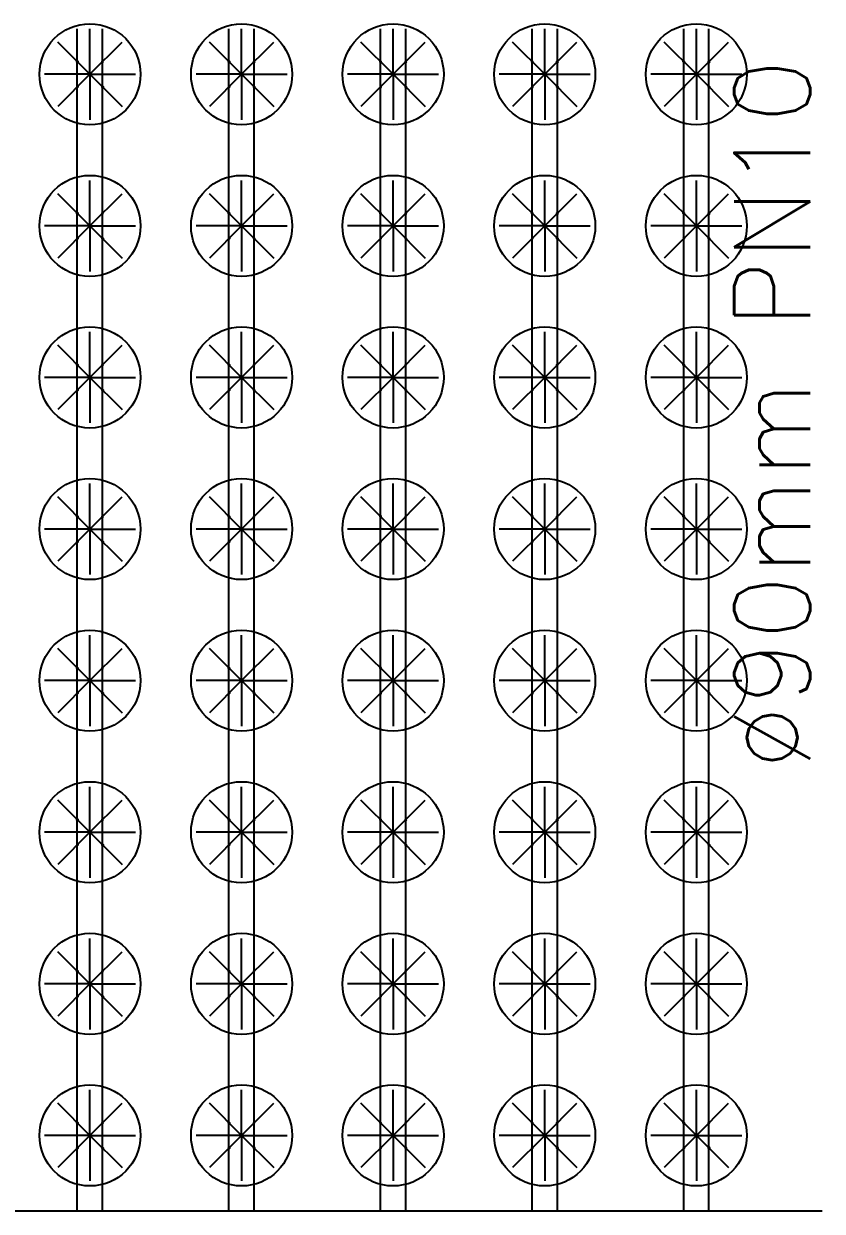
# Model space of a CAD drawing. Header units: metres. Extents: x -1021672 to -1021230, y -2826902 to -2826531.
# Drawn here: x -1021569.06 to -1021537.45, y -2826672.66 to -2826625.66 of the extents above; entities that cross this region are included whole.
import ezdxf
from ezdxf.enums import TextEntityAlignment as Align

# ---------------------------------------------------------------- set-up
doc = ezdxf.new("R2010")
doc.units = ezdxf.units.M
for name, color, linetype in [('IRRIG-LATERAL', 6, 'Continuous'), ('PUMP-STATION-1', 40, 'Continuous'), ('TEXT-LABELS', 7, 'Continuous'), ('TREES', 94, 'Continuous'), ('V-CTRL-BMRK', 150, 'Continuous')]:
    doc.layers.add(name, color=color, linetype=linetype)
doc.styles.get("Standard").update_dxf_attribs({"font": 'simplex.shx'})

# ---------------------------------------------------------------- blocks, each defined once
blk = doc.blocks.new('MANGO_TREE')
at = {"layer": 'TREES'}
for q in [(0, 1.8), (-1.273, 1.273), (1.273, 1.273), (-1.8, 0), (-1.273, -1.273), (1.8, 0), (0, -1.8), (1.273, -1.273)]:
    blk.add_line((0, 0), q, dxfattribs=at)
blk.add_circle((0, 0), 2, dxfattribs=at)
blk = doc.blocks.new('dripper')
at = {"layer": 'PUMP-STATION-1', "true_color": 0x7aafdf}
h = blk.add_hatch(color=143, dxfattribs=at)
h.dxf.hatch_style = 1
h.paths.add_polyline_path([(-1021243.937, -2826723.087), (-1021243.937, -2826723.101), (-1021243.929, -2826723.109), (-1021243.921, -2826723.102)])
h.paths.add_polyline_path([(-1021243.921, -2826723.102), (-1021243.929, -2826723.109), (-1021243.92, -2826723.117), (-1021243.937, -2826723.133), (-1021243.937, -2826723.147), (-1021243.906, -2826723.117)])
h.paths.add_polyline_path([(-1021243.937, -2826723.133), (-1021243.945, -2826723.125), (-1021243.952, -2826723.132), (-1021243.937, -2826723.147)])
h.paths.add_polyline_path([(-1021243.953, -2826723.117), (-1021243.937, -2826723.101), (-1021243.937, -2826723.087), (-1021243.967, -2826723.117), (-1021243.952, -2826723.132), (-1021243.945, -2826723.125)])
at = {"layer": 'PUMP-STATION-1', "true_color": 0x22346e}
h = blk.add_hatch(color=159, dxfattribs=at)
h.dxf.hatch_style = 1
h.paths.add_polyline_path([(-1021243.937, -2826723.101), (-1021243.953, -2826723.117), (-1021243.945, -2826723.125), (-1021243.937, -2826723.117)])
h.paths.add_polyline_path([(-1021243.937, -2826723.101), (-1021243.937, -2826723.117), (-1021243.929, -2826723.109)])
h.paths.add_polyline_path([(-1021243.92, -2826723.117), (-1021243.929, -2826723.109), (-1021243.937, -2826723.117), (-1021243.937, -2826723.133)])
h.paths.add_polyline_path([(-1021243.937, -2826723.117), (-1021243.945, -2826723.125), (-1021243.937, -2826723.133)])
at = {"layer": 'PUMP-STATION-1', "flags": 128}
for points in [[(-1021243.906, -2826723.117), (-1021243.937, -2826723.087), (-1021243.967, -2826723.117), (-1021243.937, -2826723.147)], [(-1021243.92, -2826723.117), (-1021243.937, -2826723.101), (-1021243.953, -2826723.117), (-1021243.937, -2826723.133)]]:
    blk.add_lwpolyline(points, close=True, dxfattribs=at)
blk = doc.blocks.new('*U544')
at = {"layer": 'PUMP-STATION-1'}
blk.add_blockref('dripper', (1021243.937, 2826723.117), dxfattribs=at)
blk = doc.blocks.new('*U545')
at = {"layer": 'PUMP-STATION-1', "color": 0, "linetype": 'ByBlock', "lineweight": -2, "transparency": 16777216}
for p, rotation in [((-1021244.937, -2826723.117), 90.00000000000003), ((-1021244.937, -2826724.117), 180), ((-1021243.937, -2826724.117), 270)]:
    blk.add_blockref('*U544', p, dxfattribs=dict(at, rotation=rotation))
blk.add_blockref('*U544', (-1021243.937, -2826723.117), dxfattribs=at)
blk = doc.blocks.new('*U546')
at = {"layer": 'PUMP-STATION-1'}
blk.add_blockref('dripper', (1021243.937, 2826723.117), dxfattribs=at)
blk = doc.blocks.new('*U547')
at = {"layer": 'PUMP-STATION-1', "color": 0, "linetype": 'ByBlock', "lineweight": -2, "transparency": 16777216}
for p, rotation in [((-1021244.937, -2826723.117), 90.00000000000003), ((-1021244.937, -2826724.117), 180), ((-1021243.937, -2826724.117), 270)]:
    blk.add_blockref('*U546', p, dxfattribs=dict(at, rotation=rotation))
blk.add_blockref('*U546', (-1021243.937, -2826723.117), dxfattribs=at)
blk = doc.blocks.new('*U548')
at = {"layer": 'PUMP-STATION-1'}
blk.add_blockref('dripper', (1021243.937, 2826723.117), dxfattribs=at)
blk = doc.blocks.new('*U549')
at = {"layer": 'PUMP-STATION-1', "color": 0, "linetype": 'ByBlock', "lineweight": -2, "transparency": 16777216}
for p, rotation in [((-1021244.937, -2826723.117), 90.00000000000003), ((-1021244.937, -2826724.117), 180), ((-1021243.937, -2826724.117), 270)]:
    blk.add_blockref('*U548', p, dxfattribs=dict(at, rotation=rotation))
blk.add_blockref('*U548', (-1021243.937, -2826723.117), dxfattribs=at)
blk = doc.blocks.new('*U146')
at = {"layer": 'PUMP-STATION-1'}
blk.add_blockref('dripper', (1021243.937, 2826723.117), dxfattribs=at)
blk = doc.blocks.new('*U147')
at = {"layer": 'PUMP-STATION-1', "color": 0, "linetype": 'ByBlock', "lineweight": -2, "transparency": 16777216}
for p, rotation in [((-1021244.937, -2826723.117), 90.00000000000003), ((-1021244.937, -2826724.117), 180), ((-1021243.937, -2826724.117), 270)]:
    blk.add_blockref('*U146', p, dxfattribs=dict(at, rotation=rotation))
blk.add_blockref('*U146', (-1021243.937, -2826723.117), dxfattribs=at)
blk = doc.blocks.new('*U148')
at = {"layer": 'PUMP-STATION-1'}
blk.add_blockref('dripper', (1021243.937, 2826723.117), dxfattribs=at)
blk = doc.blocks.new('*U149')
at = {"layer": 'PUMP-STATION-1', "color": 0, "linetype": 'ByBlock', "lineweight": -2, "transparency": 16777216}
for p, rotation in [((-1021244.937, -2826723.117), 90.00000000000003), ((-1021244.937, -2826724.117), 180), ((-1021243.937, -2826724.117), 270)]:
    blk.add_blockref('*U148', p, dxfattribs=dict(at, rotation=rotation))
blk.add_blockref('*U148', (-1021243.937, -2826723.117), dxfattribs=at)
blk = doc.blocks.new('*U150')
at = {"layer": 'PUMP-STATION-1'}
blk.add_blockref('dripper', (1021243.937, 2826723.117), dxfattribs=at)
blk = doc.blocks.new('*U151')
at = {"layer": 'PUMP-STATION-1', "color": 0, "linetype": 'ByBlock', "lineweight": -2, "transparency": 16777216}
for p, rotation in [((-1021244.937, -2826723.117), 90.00000000000003), ((-1021244.937, -2826724.117), 180), ((-1021243.937, -2826724.117), 270)]:
    blk.add_blockref('*U150', p, dxfattribs=dict(at, rotation=rotation))
blk.add_blockref('*U150', (-1021243.937, -2826723.117), dxfattribs=at)
blk = doc.blocks.new('*U152')
at = {"layer": 'PUMP-STATION-1'}
blk.add_blockref('dripper', (1021243.937, 2826723.117), dxfattribs=at)
blk = doc.blocks.new('*U153')
at = {"layer": 'PUMP-STATION-1', "color": 0, "linetype": 'ByBlock', "lineweight": -2, "transparency": 16777216}
for p, rotation in [((-1021244.937, -2826723.117), 90.00000000000003), ((-1021244.937, -2826724.117), 180), ((-1021243.937, -2826724.117), 270)]:
    blk.add_blockref('*U152', p, dxfattribs=dict(at, rotation=rotation))
blk.add_blockref('*U152', (-1021243.937, -2826723.117), dxfattribs=at)
blk = doc.blocks.new('*U154')
at = {"layer": 'PUMP-STATION-1'}
blk.add_blockref('dripper', (1021243.937, 2826723.117), dxfattribs=at)
blk = doc.blocks.new('*U155')
at = {"layer": 'PUMP-STATION-1', "color": 0, "linetype": 'ByBlock', "lineweight": -2, "transparency": 16777216}
for p, rotation in [((-1021244.937, -2826723.117), 90.00000000000003), ((-1021244.937, -2826724.117), 180), ((-1021243.937, -2826724.117), 270)]:
    blk.add_blockref('*U154', p, dxfattribs=dict(at, rotation=rotation))
blk.add_blockref('*U154', (-1021243.937, -2826723.117), dxfattribs=at)
blk = doc.blocks.new('*U178')
at = {"layer": 'PUMP-STATION-1'}
blk.add_blockref('dripper', (1021243.937, 2826723.117), dxfattribs=at)
blk = doc.blocks.new('*U179')
at = {"layer": 'PUMP-STATION-1', "color": 0, "linetype": 'ByBlock', "lineweight": -2, "transparency": 16777216}
for p, rotation in [((-1021244.937, -2826723.117), 90.00000000000003), ((-1021244.937, -2826724.117), 180), ((-1021243.937, -2826724.117), 270)]:
    blk.add_blockref('*U178', p, dxfattribs=dict(at, rotation=rotation))
blk.add_blockref('*U178', (-1021243.937, -2826723.117), dxfattribs=at)
blk = doc.blocks.new('*U180')
at = {"layer": 'PUMP-STATION-1'}
blk.add_blockref('dripper', (1021243.937, 2826723.117), dxfattribs=at)
blk = doc.blocks.new('*U181')
at = {"layer": 'PUMP-STATION-1', "color": 0, "linetype": 'ByBlock', "lineweight": -2, "transparency": 16777216}
for p, rotation in [((-1021244.937, -2826723.117), 90.00000000000003), ((-1021244.937, -2826724.117), 180), ((-1021243.937, -2826724.117), 270)]:
    blk.add_blockref('*U180', p, dxfattribs=dict(at, rotation=rotation))
blk.add_blockref('*U180', (-1021243.937, -2826723.117), dxfattribs=at)
blk = doc.blocks.new('*U182')
at = {"layer": 'PUMP-STATION-1'}
blk.add_blockref('dripper', (1021243.937, 2826723.117), dxfattribs=at)
blk = doc.blocks.new('*U183')
at = {"layer": 'PUMP-STATION-1', "color": 0, "linetype": 'ByBlock', "lineweight": -2, "transparency": 16777216}
for p, rotation in [((-1021244.937, -2826723.117), 90.00000000000003), ((-1021244.937, -2826724.117), 180), ((-1021243.937, -2826724.117), 270)]:
    blk.add_blockref('*U182', p, dxfattribs=dict(at, rotation=rotation))
blk.add_blockref('*U182', (-1021243.937, -2826723.117), dxfattribs=at)
blk = doc.blocks.new('*U184')
at = {"layer": 'PUMP-STATION-1'}
blk.add_blockref('dripper', (1021243.937, 2826723.117), dxfattribs=at)
blk = doc.blocks.new('*U185')
at = {"layer": 'PUMP-STATION-1', "color": 0, "linetype": 'ByBlock', "lineweight": -2, "transparency": 16777216}
for p, rotation in [((-1021244.937, -2826723.117), 90.00000000000003), ((-1021244.937, -2826724.117), 180), ((-1021243.937, -2826724.117), 270)]:
    blk.add_blockref('*U184', p, dxfattribs=dict(at, rotation=rotation))
blk.add_blockref('*U184', (-1021243.937, -2826723.117), dxfattribs=at)
blk = doc.blocks.new('*U472')
at = {"layer": 'PUMP-STATION-1'}
blk.add_blockref('dripper', (1021243.937, 2826723.117), dxfattribs=at)
blk = doc.blocks.new('*U473')
at = {"layer": 'PUMP-STATION-1', "color": 0, "linetype": 'ByBlock', "lineweight": -2, "transparency": 16777216}
for p, rotation in [((-1021244.937, -2826723.117), 90.00000000000003), ((-1021244.937, -2826724.117), 180), ((-1021243.937, -2826724.117), 270)]:
    blk.add_blockref('*U472', p, dxfattribs=dict(at, rotation=rotation))
blk.add_blockref('*U472', (-1021243.937, -2826723.117), dxfattribs=at)
blk = doc.blocks.new('*U474')
at = {"layer": 'PUMP-STATION-1'}
blk.add_blockref('dripper', (1021243.937, 2826723.117), dxfattribs=at)
blk = doc.blocks.new('*U475')
at = {"layer": 'PUMP-STATION-1', "color": 0, "linetype": 'ByBlock', "lineweight": -2, "transparency": 16777216}
for p, rotation in [((-1021244.937, -2826723.117), 90.00000000000003), ((-1021244.937, -2826724.117), 180), ((-1021243.937, -2826724.117), 270)]:
    blk.add_blockref('*U474', p, dxfattribs=dict(at, rotation=rotation))
blk.add_blockref('*U474', (-1021243.937, -2826723.117), dxfattribs=at)
blk = doc.blocks.new('*U476')
at = {"layer": 'PUMP-STATION-1'}
blk.add_blockref('dripper', (1021243.937, 2826723.117), dxfattribs=at)
blk = doc.blocks.new('*U477')
at = {"layer": 'PUMP-STATION-1', "color": 0, "linetype": 'ByBlock', "lineweight": -2, "transparency": 16777216}
for p, rotation in [((-1021244.937, -2826723.117), 90.00000000000003), ((-1021244.937, -2826724.117), 180), ((-1021243.937, -2826724.117), 270)]:
    blk.add_blockref('*U476', p, dxfattribs=dict(at, rotation=rotation))
blk.add_blockref('*U476', (-1021243.937, -2826723.117), dxfattribs=at)
blk = doc.blocks.new('*U478')
at = {"layer": 'PUMP-STATION-1'}
blk.add_blockref('dripper', (1021243.937, 2826723.117), dxfattribs=at)
blk = doc.blocks.new('*U479')
at = {"layer": 'PUMP-STATION-1', "color": 0, "linetype": 'ByBlock', "lineweight": -2, "transparency": 16777216}
for p, rotation in [((-1021244.937, -2826723.117), 90.00000000000003), ((-1021244.937, -2826724.117), 180), ((-1021243.937, -2826724.117), 270)]:
    blk.add_blockref('*U478', p, dxfattribs=dict(at, rotation=rotation))
blk.add_blockref('*U478', (-1021243.937, -2826723.117), dxfattribs=at)
blk = doc.blocks.new('*U482')
at = {"layer": 'PUMP-STATION-1'}
blk.add_blockref('dripper', (1021243.937, 2826723.117), dxfattribs=at)
blk = doc.blocks.new('*U483')
at = {"layer": 'PUMP-STATION-1', "color": 0, "linetype": 'ByBlock', "lineweight": -2, "transparency": 16777216}
for p, rotation in [((-1021244.937, -2826723.117), 90.00000000000003), ((-1021244.937, -2826724.117), 180), ((-1021243.937, -2826724.117), 270)]:
    blk.add_blockref('*U482', p, dxfattribs=dict(at, rotation=rotation))
blk.add_blockref('*U482', (-1021243.937, -2826723.117), dxfattribs=at)
blk = doc.blocks.new('*U484')
at = {"layer": 'PUMP-STATION-1'}
blk.add_blockref('dripper', (1021243.937, 2826723.117), dxfattribs=at)
blk = doc.blocks.new('*U485')
at = {"layer": 'PUMP-STATION-1', "color": 0, "linetype": 'ByBlock', "lineweight": -2, "transparency": 16777216}
for p, rotation in [((-1021244.937, -2826723.117), 90.00000000000003), ((-1021244.937, -2826724.117), 180), ((-1021243.937, -2826724.117), 270)]:
    blk.add_blockref('*U484', p, dxfattribs=dict(at, rotation=rotation))
blk.add_blockref('*U484', (-1021243.937, -2826723.117), dxfattribs=at)
blk = doc.blocks.new('*U486')
at = {"layer": 'PUMP-STATION-1'}
blk.add_blockref('dripper', (1021243.937, 2826723.117), dxfattribs=at)
blk = doc.blocks.new('*U487')
at = {"layer": 'PUMP-STATION-1', "color": 0, "linetype": 'ByBlock', "lineweight": -2, "transparency": 16777216}
for p, rotation in [((-1021244.937, -2826723.117), 90.00000000000003), ((-1021244.937, -2826724.117), 180), ((-1021243.937, -2826724.117), 270)]:
    blk.add_blockref('*U486', p, dxfattribs=dict(at, rotation=rotation))
blk.add_blockref('*U486', (-1021243.937, -2826723.117), dxfattribs=at)
blk = doc.blocks.new('*U488')
at = {"layer": 'PUMP-STATION-1'}
blk.add_blockref('dripper', (1021243.937, 2826723.117), dxfattribs=at)
blk = doc.blocks.new('*U489')
at = {"layer": 'PUMP-STATION-1', "color": 0, "linetype": 'ByBlock', "lineweight": -2, "transparency": 16777216}
for p, rotation in [((-1021244.937, -2826723.117), 90.00000000000003), ((-1021244.937, -2826724.117), 180), ((-1021243.937, -2826724.117), 270)]:
    blk.add_blockref('*U488', p, dxfattribs=dict(at, rotation=rotation))
blk.add_blockref('*U488', (-1021243.937, -2826723.117), dxfattribs=at)
blk = doc.blocks.new('*U490')
at = {"layer": 'PUMP-STATION-1'}
blk.add_blockref('dripper', (1021243.937, 2826723.117), dxfattribs=at)
blk = doc.blocks.new('*U491')
at = {"layer": 'PUMP-STATION-1', "color": 0, "linetype": 'ByBlock', "lineweight": -2, "transparency": 16777216}
for p, rotation in [((-1021244.937, -2826723.117), 90.00000000000003), ((-1021244.937, -2826724.117), 180), ((-1021243.937, -2826724.117), 270)]:
    blk.add_blockref('*U490', p, dxfattribs=dict(at, rotation=rotation))
blk.add_blockref('*U490', (-1021243.937, -2826723.117), dxfattribs=at)
blk = doc.blocks.new('*U550')
at = {"layer": 'PUMP-STATION-1'}
blk.add_blockref('dripper', (1021243.937, 2826723.117), dxfattribs=at)
blk = doc.blocks.new('*U551')
at = {"layer": 'PUMP-STATION-1', "color": 0, "linetype": 'ByBlock', "lineweight": -2, "transparency": 16777216}
for p, rotation in [((-1021244.937, -2826723.117), 90.00000000000003), ((-1021244.937, -2826724.117), 180), ((-1021243.937, -2826724.117), 270)]:
    blk.add_blockref('*U550', p, dxfattribs=dict(at, rotation=rotation))
blk.add_blockref('*U550', (-1021243.937, -2826723.117), dxfattribs=at)
blk = doc.blocks.new('*U552')
at = {"layer": 'PUMP-STATION-1'}
blk.add_blockref('dripper', (1021243.937, 2826723.117), dxfattribs=at)
blk = doc.blocks.new('*U553')
at = {"layer": 'PUMP-STATION-1', "color": 0, "linetype": 'ByBlock', "lineweight": -2, "transparency": 16777216}
for p, rotation in [((-1021244.937, -2826723.117), 90.00000000000003), ((-1021244.937, -2826724.117), 180), ((-1021243.937, -2826724.117), 270)]:
    blk.add_blockref('*U552', p, dxfattribs=dict(at, rotation=rotation))
blk.add_blockref('*U552', (-1021243.937, -2826723.117), dxfattribs=at)
blk = doc.blocks.new('*U554')
at = {"layer": 'PUMP-STATION-1'}
blk.add_blockref('dripper', (1021243.937, 2826723.117), dxfattribs=at)
blk = doc.blocks.new('*U555')
at = {"layer": 'PUMP-STATION-1', "color": 0, "linetype": 'ByBlock', "lineweight": -2, "transparency": 16777216}
for p, rotation in [((-1021244.937, -2826723.117), 90.00000000000003), ((-1021244.937, -2826724.117), 180), ((-1021243.937, -2826724.117), 270)]:
    blk.add_blockref('*U554', p, dxfattribs=dict(at, rotation=rotation))
blk.add_blockref('*U554', (-1021243.937, -2826723.117), dxfattribs=at)
blk = doc.blocks.new('*U568')
at = {"layer": 'PUMP-STATION-1'}
blk.add_blockref('dripper', (1021243.937, 2826723.117), dxfattribs=at)
blk = doc.blocks.new('*U569')
at = {"layer": 'PUMP-STATION-1', "color": 0, "linetype": 'ByBlock', "lineweight": -2, "transparency": 16777216}
for p, rotation in [((-1021244.937, -2826723.117), 90.00000000000003), ((-1021244.937, -2826724.117), 180), ((-1021243.937, -2826724.117), 270)]:
    blk.add_blockref('*U568', p, dxfattribs=dict(at, rotation=rotation))
blk.add_blockref('*U568', (-1021243.937, -2826723.117), dxfattribs=at)
blk = doc.blocks.new('*U570')
at = {"layer": 'PUMP-STATION-1'}
blk.add_blockref('dripper', (1021243.937, 2826723.117), dxfattribs=at)
blk = doc.blocks.new('*U571')
at = {"layer": 'PUMP-STATION-1', "color": 0, "linetype": 'ByBlock', "lineweight": -2, "transparency": 16777216}
for p, rotation in [((-1021244.937, -2826723.117), 90.00000000000003), ((-1021244.937, -2826724.117), 180), ((-1021243.937, -2826724.117), 270)]:
    blk.add_blockref('*U570', p, dxfattribs=dict(at, rotation=rotation))
blk.add_blockref('*U570', (-1021243.937, -2826723.117), dxfattribs=at)
blk = doc.blocks.new('*U572')
at = {"layer": 'PUMP-STATION-1'}
blk.add_blockref('dripper', (1021243.937, 2826723.117), dxfattribs=at)
blk = doc.blocks.new('*U573')
at = {"layer": 'PUMP-STATION-1', "color": 0, "linetype": 'ByBlock', "lineweight": -2, "transparency": 16777216}
for p, rotation in [((-1021244.937, -2826723.117), 90.00000000000003), ((-1021244.937, -2826724.117), 180), ((-1021243.937, -2826724.117), 270)]:
    blk.add_blockref('*U572', p, dxfattribs=dict(at, rotation=rotation))
blk.add_blockref('*U572', (-1021243.937, -2826723.117), dxfattribs=at)
blk = doc.blocks.new('*U574')
at = {"layer": 'PUMP-STATION-1'}
blk.add_blockref('dripper', (1021243.937, 2826723.117), dxfattribs=at)
blk = doc.blocks.new('*U575')
at = {"layer": 'PUMP-STATION-1', "color": 0, "linetype": 'ByBlock', "lineweight": -2, "transparency": 16777216}
for p, rotation in [((-1021244.937, -2826723.117), 90.00000000000003), ((-1021244.937, -2826724.117), 180), ((-1021243.937, -2826724.117), 270)]:
    blk.add_blockref('*U574', p, dxfattribs=dict(at, rotation=rotation))
blk.add_blockref('*U574', (-1021243.937, -2826723.117), dxfattribs=at)
blk = doc.blocks.new('*U576')
at = {"layer": 'PUMP-STATION-1'}
blk.add_blockref('dripper', (1021243.937, 2826723.117), dxfattribs=at)
blk = doc.blocks.new('*U577')
at = {"layer": 'PUMP-STATION-1', "color": 0, "linetype": 'ByBlock', "lineweight": -2, "transparency": 16777216}
for p, rotation in [((-1021244.937, -2826723.117), 90.00000000000003), ((-1021244.937, -2826724.117), 180), ((-1021243.937, -2826724.117), 270)]:
    blk.add_blockref('*U576', p, dxfattribs=dict(at, rotation=rotation))
blk.add_blockref('*U576', (-1021243.937, -2826723.117), dxfattribs=at)
blk = doc.blocks.new('*U578')
at = {"layer": 'PUMP-STATION-1'}
blk.add_blockref('dripper', (1021243.937, 2826723.117), dxfattribs=at)
blk = doc.blocks.new('*U579')
at = {"layer": 'PUMP-STATION-1', "color": 0, "linetype": 'ByBlock', "lineweight": -2, "transparency": 16777216}
for p, rotation in [((-1021244.937, -2826723.117), 90.00000000000003), ((-1021244.937, -2826724.117), 180), ((-1021243.937, -2826724.117), 270)]:
    blk.add_blockref('*U578', p, dxfattribs=dict(at, rotation=rotation))
blk.add_blockref('*U578', (-1021243.937, -2826723.117), dxfattribs=at)
blk = doc.blocks.new('*U588')
at = {"layer": 'PUMP-STATION-1'}
blk.add_blockref('dripper', (1021243.937, 2826723.117), dxfattribs=at)
blk = doc.blocks.new('*U589')
at = {"layer": 'PUMP-STATION-1', "color": 0, "linetype": 'ByBlock', "lineweight": -2, "transparency": 16777216}
for p, rotation in [((-1021244.937, -2826723.117), 90.00000000000003), ((-1021244.937, -2826724.117), 180), ((-1021243.937, -2826724.117), 270)]:
    blk.add_blockref('*U588', p, dxfattribs=dict(at, rotation=rotation))
blk.add_blockref('*U588', (-1021243.937, -2826723.117), dxfattribs=at)
blk = doc.blocks.new('*U590')
at = {"layer": 'PUMP-STATION-1'}
blk.add_blockref('dripper', (1021243.937, 2826723.117), dxfattribs=at)
blk = doc.blocks.new('*U591')
at = {"layer": 'PUMP-STATION-1', "color": 0, "linetype": 'ByBlock', "lineweight": -2, "transparency": 16777216}
for p, rotation in [((-1021244.937, -2826723.117), 90.00000000000003), ((-1021244.937, -2826724.117), 180), ((-1021243.937, -2826724.117), 270)]:
    blk.add_blockref('*U590', p, dxfattribs=dict(at, rotation=rotation))
blk.add_blockref('*U590', (-1021243.937, -2826723.117), dxfattribs=at)
blk = doc.blocks.new('*U622')
at = {"layer": 'PUMP-STATION-1'}
blk.add_blockref('dripper', (1021243.937, 2826723.117), dxfattribs=at)
blk = doc.blocks.new('*U623')
at = {"layer": 'PUMP-STATION-1', "color": 0, "linetype": 'ByBlock', "lineweight": -2, "transparency": 16777216}
for p, rotation in [((-1021244.937, -2826723.117), 90.00000000000003), ((-1021244.937, -2826724.117), 180), ((-1021243.937, -2826724.117), 270)]:
    blk.add_blockref('*U622', p, dxfattribs=dict(at, rotation=rotation))
blk.add_blockref('*U622', (-1021243.937, -2826723.117), dxfattribs=at)
blk = doc.blocks.new('*U624')
at = {"layer": 'PUMP-STATION-1'}
blk.add_blockref('dripper', (1021243.937, 2826723.117), dxfattribs=at)
blk = doc.blocks.new('*U625')
at = {"layer": 'PUMP-STATION-1', "color": 0, "linetype": 'ByBlock', "lineweight": -2, "transparency": 16777216}
for p, rotation in [((-1021244.937, -2826723.117), 90.00000000000003), ((-1021244.937, -2826724.117), 180), ((-1021243.937, -2826724.117), 270)]:
    blk.add_blockref('*U624', p, dxfattribs=dict(at, rotation=rotation))
blk.add_blockref('*U624', (-1021243.937, -2826723.117), dxfattribs=at)
blk = doc.blocks.new('*U606')
at = {"layer": 'PUMP-STATION-1'}
blk.add_blockref('dripper', (1021243.937, 2826723.117), dxfattribs=at)
blk = doc.blocks.new('*U607')
at = {"layer": 'PUMP-STATION-1', "color": 0, "linetype": 'ByBlock', "lineweight": -2, "transparency": 16777216}
for p, rotation in [((-1021244.937, -2826723.117), 90.00000000000003), ((-1021244.937, -2826724.117), 180), ((-1021243.937, -2826724.117), 270)]:
    blk.add_blockref('*U606', p, dxfattribs=dict(at, rotation=rotation))
blk.add_blockref('*U606', (-1021243.937, -2826723.117), dxfattribs=at)
blk = doc.blocks.new('*U608')
at = {"layer": 'PUMP-STATION-1'}
blk.add_blockref('dripper', (1021243.937, 2826723.117), dxfattribs=at)
blk = doc.blocks.new('*U609')
at = {"layer": 'PUMP-STATION-1', "color": 0, "linetype": 'ByBlock', "lineweight": -2, "transparency": 16777216}
for p, rotation in [((-1021244.937, -2826723.117), 90.00000000000003), ((-1021244.937, -2826724.117), 180), ((-1021243.937, -2826724.117), 270)]:
    blk.add_blockref('*U608', p, dxfattribs=dict(at, rotation=rotation))
blk.add_blockref('*U608', (-1021243.937, -2826723.117), dxfattribs=at)
blk = doc.blocks.new('*U610')
at = {"layer": 'PUMP-STATION-1'}
blk.add_blockref('dripper', (1021243.937, 2826723.117), dxfattribs=at)
blk = doc.blocks.new('*U611')
at = {"layer": 'PUMP-STATION-1', "color": 0, "linetype": 'ByBlock', "lineweight": -2, "transparency": 16777216}
for p, rotation in [((-1021244.937, -2826723.117), 90.00000000000003), ((-1021244.937, -2826724.117), 180), ((-1021243.937, -2826724.117), 270)]:
    blk.add_blockref('*U610', p, dxfattribs=dict(at, rotation=rotation))
blk.add_blockref('*U610', (-1021243.937, -2826723.117), dxfattribs=at)
blk = doc.blocks.new('*U612')
at = {"layer": 'PUMP-STATION-1'}
blk.add_blockref('dripper', (1021243.937, 2826723.117), dxfattribs=at)
blk = doc.blocks.new('*U613')
at = {"layer": 'PUMP-STATION-1', "color": 0, "linetype": 'ByBlock', "lineweight": -2, "transparency": 16777216}
for p, rotation in [((-1021244.937, -2826723.117), 90.00000000000003), ((-1021244.937, -2826724.117), 180), ((-1021243.937, -2826724.117), 270)]:
    blk.add_blockref('*U612', p, dxfattribs=dict(at, rotation=rotation))
blk.add_blockref('*U612', (-1021243.937, -2826723.117), dxfattribs=at)
blk = doc.blocks.new('*U614')
at = {"layer": 'PUMP-STATION-1'}
blk.add_blockref('dripper', (1021243.937, 2826723.117), dxfattribs=at)
blk = doc.blocks.new('*U615')
at = {"layer": 'PUMP-STATION-1', "color": 0, "linetype": 'ByBlock', "lineweight": -2, "transparency": 16777216}
for p, rotation in [((-1021244.937, -2826723.117), 90.00000000000003), ((-1021244.937, -2826724.117), 180), ((-1021243.937, -2826724.117), 270)]:
    blk.add_blockref('*U614', p, dxfattribs=dict(at, rotation=rotation))
blk.add_blockref('*U614', (-1021243.937, -2826723.117), dxfattribs=at)
blk = doc.blocks.new('*U626')
at = {"layer": 'PUMP-STATION-1'}
blk.add_blockref('dripper', (1021243.937, 2826723.117), dxfattribs=at)
blk = doc.blocks.new('*U627')
at = {"layer": 'PUMP-STATION-1', "color": 0, "linetype": 'ByBlock', "lineweight": -2, "transparency": 16777216}
for p, rotation in [((-1021244.937, -2826723.117), 90.00000000000003), ((-1021244.937, -2826724.117), 180), ((-1021243.937, -2826724.117), 270)]:
    blk.add_blockref('*U626', p, dxfattribs=dict(at, rotation=rotation))
blk.add_blockref('*U626', (-1021243.937, -2826723.117), dxfattribs=at)
blk = doc.blocks.new('B4')
at = {"layer": 'IRRIG-LATERAL'}
blk.add_line((-1021537.454, -2826672.657), (-1021626.437, -2826672.657), dxfattribs=at)
at = {"layer": 'V-CTRL-BMRK'}
for p, q in [((-1021566.937, -2826672.657), (-1021566.937, -2826625.857)), ((-1021565.937, -2826672.657), (-1021565.937, -2826625.857)), ((-1021560.937, -2826672.657), (-1021560.937, -2826625.857)), ((-1021559.937, -2826672.657), (-1021559.937, -2826625.857)), ((-1021554.937, -2826672.657), (-1021554.937, -2826625.857)), ((-1021553.937, -2826672.657), (-1021553.937, -2826625.857)), ((-1021548.937, -2826672.657), (-1021548.937, -2826625.857)), ((-1021547.937, -2826672.657), (-1021547.937, -2826625.857)), ((-1021542.937, -2826672.657), (-1021542.937, -2826625.857))]:
    blk.add_line(p, q, dxfattribs=at)
at = {"rotation": 180}
for p in [(-1021566.437, -2826627.657), (-1021560.437, -2826627.657), (-1021554.437, -2826627.657), (-1021548.437, -2826627.657), (-1021542.437, -2826627.657), (-1021566.437, -2826633.657), (-1021560.437, -2826633.657), (-1021554.437, -2826633.657), (-1021548.437, -2826633.657), (-1021542.437, -2826633.657), (-1021566.437, -2826639.657), (-1021560.437, -2826639.657), (-1021554.437, -2826639.657), (-1021548.437, -2826639.657), (-1021542.437, -2826639.657), (-1021566.437, -2826645.657), (-1021560.437, -2826645.657), (-1021554.437, -2826645.657), (-1021548.437, -2826645.657), (-1021542.437, -2826645.657), (-1021566.437, -2826651.657), (-1021560.437, -2826651.657), (-1021554.437, -2826651.657), (-1021548.437, -2826651.657), (-1021542.437, -2826651.657), (-1021566.437, -2826657.657), (-1021560.437, -2826657.657), (-1021554.437, -2826657.657), (-1021548.437, -2826657.657), (-1021542.437, -2826657.657), (-1021566.437, -2826663.657), (-1021560.437, -2826663.657), (-1021554.437, -2826663.657), (-1021548.437, -2826663.657), (-1021542.437, -2826663.657), (-1021566.437, -2826669.657), (-1021560.437, -2826669.657), (-1021554.437, -2826669.657), (-1021548.437, -2826669.657), (-1021542.437, -2826669.657)]:
    blk.add_blockref('MANGO_TREE', p, dxfattribs=at)
at = {"layer": 'PUMP-STATION-1', "rotation": 180}
for name, p in [('*U155', (-2042810.873, -5653351.274)), ('*U479', (-2042804.873, -5653351.274)), ('*U555', (-2042798.873, -5653351.274)), ('*U591', (-2042792.873, -5653351.274)), ('*U627', (-2042786.873, -5653351.274)), ('*U153', (-2042810.873, -5653357.274)), ('*U477', (-2042804.873, -5653357.274)), ('*U553', (-2042798.873, -5653357.274)), ('*U589', (-2042792.873, -5653357.274)), ('*U615', (-2042786.873, -5653357.274)), ('*U151', (-2042810.873, -5653363.274)), ('*U475', (-2042804.873, -5653363.274)), ('*U551', (-2042798.873, -5653363.274)), ('*U579', (-2042792.873, -5653363.274)), ('*U613', (-2042786.873, -5653363.274)), ('*U149', (-2042810.873, -5653369.274)), ('*U473', (-2042804.873, -5653369.274)), ('*U491', (-2042798.873, -5653369.274)), ('*U577', (-2042792.873, -5653369.274)), ('*U611', (-2042786.873, -5653369.274)), ('*U147', (-2042810.873, -5653375.274)), ('*U185', (-2042804.873, -5653375.274)), ('*U489', (-2042798.873, -5653375.274)), ('*U575', (-2042792.873, -5653375.274)), ('*U609', (-2042786.873, -5653375.274)), ('*U549', (-2042810.873, -5653381.274)), ('*U183', (-2042804.873, -5653381.274)), ('*U487', (-2042798.873, -5653381.274)), ('*U573', (-2042792.873, -5653381.274)), ('*U607', (-2042786.873, -5653381.274)), ('*U547', (-2042810.873, -5653387.274)), ('*U181', (-2042804.873, -5653387.274)), ('*U485', (-2042798.873, -5653387.274)), ('*U571', (-2042792.873, -5653387.274)), ('*U625', (-2042786.873, -5653387.274)), ('*U545', (-2042810.873, -5653393.274)), ('*U179', (-2042804.873, -5653393.274)), ('*U483', (-2042798.873, -5653393.274)), ('*U569', (-2042792.873, -5653393.274)), ('*U623', (-2042786.873, -5653393.274))]:
    blk.add_blockref(name, p, dxfattribs=at)

msp = doc.modelspace()

# ---------------------------------------------------------------- linework, layer by layer
at = {"layer": 'V-CTRL-BMRK'}
msp.add_line((-1021541.937, -2826672.657), (-1021541.937, -2826625.857), dxfattribs=at)

# ---------------------------------------------------------------- block references
at = {"layer": 'PUMP-STATION-1'}
msp.add_blockref('B4', (0, 0), dxfattribs=at)

# ---------------------------------------------------------------- texts
at = {"layer": 'TEXT-LABELS'}
msp.add_text('Ø90mm PN10', height=3, rotation=90, dxfattribs=at).set_placement((-1021539.437, -2826641.116), align=Align.MIDDLE_CENTER)

doc.saveas('drawing.dxf')
